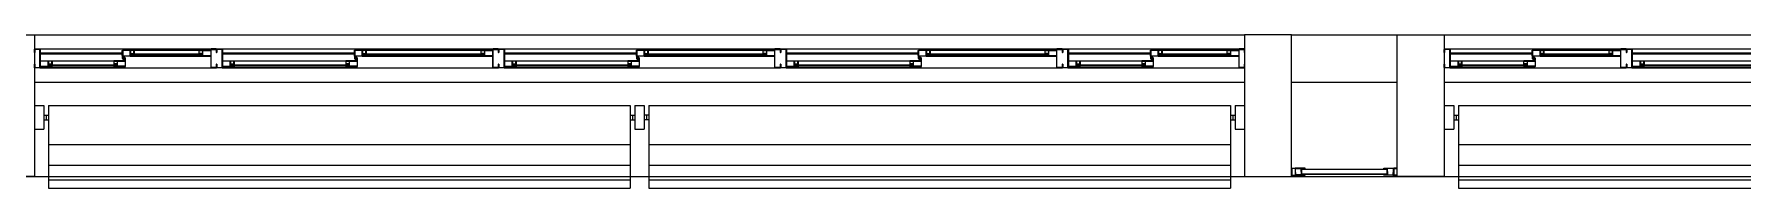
# Model space of a CAD drawing. Header units: millimetres. Extents: x 2686 to 2939, y 1294 to 1441.
# Drawn here: x 2822.32 to 2829.59, y 1331.87 to 1332.52 of the extents above; entities that cross this region are included whole.
import ezdxf

# ---------------------------------------------------------------- set-up
doc = ezdxf.new("R2010")
doc.units = ezdxf.units.MM
for name, color, linetype in [('AR-ALV', 2, 'Continuous'), ('AR-BRISES', 1, 'Continuous'), ('AR-ESQ', 1, 'Continuous'), ('AR-ESTC', 3, 'Continuous'), ('AR-PEITORIL', 1, 'Continuous'), ('BR-LINHAS', 1, 'Continuous'), ('BR-MONTANTE', 242, 'Continuous'), ('BR-PAINEL', 1, 'Continuous'), ('BR-SUPORTE', 1, 'Continuous'), ('DT-ESQ-BAGUETE-C', 1, 'Continuous'), ('DT-ESQ-BAGUETE-V', 1, 'Continuous'), ('DT-ESQ-CHAPA DOBRADA-V', 1, 'Continuous'), ('DT-ESQ-MARCO-V', 1, 'Continuous'), ('DT-ESQ-PERFIL CADEIRA-C', 2, 'Continuous'), ('DT-ESQ-PERFIL CADEIRA-V', 2, 'Continuous'), ('DT-ESQ-PERFIL U SIMPLES-C', 2, 'Continuous'), ('DT-ESQ-PERFIL U-C', 2, 'Continuous'), ('DT-ESQ-PERFIL U-V', 1, 'Continuous'), ('DT-ESQ-VENEZIANA-C', 1, 'Continuous'), ('DT-ESQ-VENEZIANA-V', 1, 'Continuous'), ('DT-ESQ-VIDRO-C', 2, 'Continuous'), ('DT-ESQ-VIDRO-V', 71, 'Continuous'), ('DT-TXTMOD', 1, 'Continuous'), ('ibio', 2, 'Continuous')]:
    doc.layers.add(name, color=color, linetype=linetype)
doc.styles.add('S10', font='simplex.shx', dxfattribs={"height": 0.1})

# ---------------------------------------------------------------- blocks, each defined once
blk = doc.blocks.new('EF40-P')
at = {"layer": 'DT-ESQ-BAGUETE-C', "ltscale": 0.1}
for points in [[(0.4225, -0.08), (0.409, -0.08), (0.409, -0.0785), (0.422, -0.0785, 0.414214), (0.4225, -0.078), (0.4225, -0.067, 0.414214), (0.422, -0.0665), (0.409, -0.0665), (0.409, -0.065), (0.4225, -0.065, -0.414214), (0.424, -0.0665), (0.424, -0.0785, -0.414214)], [(0.7015, -0.08), (0.715, -0.08), (0.715, -0.0785), (0.702, -0.0785, -0.414214), (0.7015, -0.078), (0.7015, -0.067, -0.414214), (0.702, -0.0665), (0.715, -0.0665), (0.715, -0.065), (0.7015, -0.065, 0.414214), (0.7, -0.0665), (0.7, -0.0785, 0.414214)], [(1.41, -0.08), (1.3965, -0.08), (1.3965, -0.0785), (1.4095, -0.0785, 0.414214), (1.41, -0.078), (1.41, -0.067, 0.414214), (1.4095, -0.0665), (1.3965, -0.0665), (1.3965, -0.065), (1.41, -0.065, -0.414214), (1.4115, -0.0665), (1.4115, -0.0785, -0.414214)], [(1.9015, -0.08), (1.915, -0.08), (1.915, -0.0785), (1.902, -0.0785, -0.414214), (1.9015, -0.078), (1.9015, -0.067, -0.414214), (1.902, -0.0665), (1.915, -0.0665), (1.915, -0.065), (1.9015, -0.065, 0.414214), (1.9, -0.0665), (1.9, -0.0785, 0.414214)], [(2.61, -0.08), (2.5965, -0.08), (2.5965, -0.0785), (2.6095, -0.0785, 0.414214), (2.61, -0.078), (2.61, -0.067, 0.414214), (2.6095, -0.0665), (2.5965, -0.0665), (2.5965, -0.065), (2.61, -0.065, -0.414214), (2.6115, -0.0665), (2.6115, -0.0785, -0.414214)], [(3.1015, -0.08), (3.115, -0.08), (3.115, -0.0785), (3.102, -0.0785, -0.414214), (3.1015, -0.078), (3.1015, -0.067, -0.414214), (3.102, -0.0665), (3.115, -0.0665), (3.115, -0.065), (3.1015, -0.065, 0.414214), (3.1, -0.0665), (3.1, -0.0785, 0.414214)], [(3.81, -0.08), (3.7965, -0.08), (3.7965, -0.0785), (3.8095, -0.0785, 0.414214), (3.81, -0.078), (3.81, -0.067, 0.414214), (3.8095, -0.0665), (3.7965, -0.0665), (3.7965, -0.065), (3.81, -0.065, -0.414214), (3.8115, -0.0665), (3.8115, -0.0785, -0.414214)], [(4.3015, -0.08), (4.315, -0.08), (4.315, -0.0785), (4.302, -0.0785, -0.414214), (4.3015, -0.078), (4.3015, -0.067, -0.414214), (4.302, -0.0665), (4.315, -0.0665), (4.315, -0.065), (4.3015, -0.065, 0.414214), (4.3, -0.0665), (4.3, -0.0785, 0.414214)], [(4.7975, -0.08), (4.784, -0.08), (4.784, -0.0785), (4.797, -0.0785, 0.414214), (4.7975, -0.078), (4.7975, -0.067, 0.414214), (4.797, -0.0665), (4.784, -0.0665), (4.784, -0.065), (4.7975, -0.065, -0.414214), (4.799, -0.0665), (4.799, -0.0785, -0.414214)], [(5.0765, -0.08), (5.09, -0.08), (5.09, -0.0785), (5.077, -0.0785, -0.414214), (5.0765, -0.078), (5.0765, -0.067, -0.414214), (5.077, -0.0665), (5.09, -0.0665), (5.09, -0.065), (5.0765, -0.065, 0.414214), (5.075, -0.0665), (5.075, -0.0785, 0.414214)], [(0.0735, -0.125), (0.06, -0.125), (0.06, -0.1235), (0.073, -0.1235, 0.414214), (0.0735, -0.123), (0.0735, -0.112, 0.414214), (0.073, -0.1115), (0.06, -0.1115), (0.06, -0.11), (0.0735, -0.11, -0.414214), (0.075, -0.1115), (0.075, -0.1235, -0.414214)], [(0.339, -0.125), (0.3525, -0.125), (0.3525, -0.1235), (0.3395, -0.1235, -0.414214), (0.339, -0.123), (0.339, -0.112, -0.414214), (0.3395, -0.1115), (0.3525, -0.1115), (0.3525, -0.11), (0.339, -0.11, 0.414214), (0.3375, -0.1115), (0.3375, -0.1235, 0.414214)], [(0.8485, -0.125), (0.835, -0.125), (0.835, -0.1235), (0.848, -0.1235, 0.414214), (0.8485, -0.123), (0.8485, -0.112, 0.414214), (0.848, -0.1115), (0.835, -0.1115), (0.835, -0.11), (0.8485, -0.11, -0.414214), (0.85, -0.1115), (0.85, -0.1235, -0.414214)], [(1.3265, -0.125), (1.34, -0.125), (1.34, -0.1235), (1.327, -0.1235, -0.414214), (1.3265, -0.123), (1.3265, -0.112, -0.414214), (1.327, -0.1115), (1.34, -0.1115), (1.34, -0.11), (1.3265, -0.11, 0.414214), (1.325, -0.1115), (1.325, -0.1235, 0.414214)], [(2.0485, -0.125), (2.035, -0.125), (2.035, -0.1235), (2.048, -0.1235, 0.414214), (2.0485, -0.123), (2.0485, -0.112, 0.414214), (2.048, -0.1115), (2.035, -0.1115), (2.035, -0.11), (2.0485, -0.11, -0.414214), (2.05, -0.1115), (2.05, -0.1235, -0.414214)], [(2.5265, -0.125), (2.54, -0.125), (2.54, -0.1235), (2.527, -0.1235, -0.414214), (2.5265, -0.123), (2.5265, -0.112, -0.414214), (2.527, -0.1115), (2.54, -0.1115), (2.54, -0.11), (2.5265, -0.11, 0.414214), (2.525, -0.1115), (2.525, -0.1235, 0.414214)], [(3.2485, -0.125), (3.235, -0.125), (3.235, -0.1235), (3.248, -0.1235, 0.414214), (3.2485, -0.123), (3.2485, -0.112, 0.414214), (3.248, -0.1115), (3.235, -0.1115), (3.235, -0.11), (3.2485, -0.11, -0.414214), (3.25, -0.1115), (3.25, -0.1235, -0.414214)], [(3.7265, -0.125), (3.74, -0.125), (3.74, -0.1235), (3.727, -0.1235, -0.414214), (3.7265, -0.123), (3.7265, -0.112, -0.414214), (3.727, -0.1115), (3.74, -0.1115), (3.74, -0.11), (3.7265, -0.11, 0.414214), (3.725, -0.1115), (3.725, -0.1235, 0.414214)], [(4.4485, -0.125), (4.435, -0.125), (4.435, -0.1235), (4.448, -0.1235, 0.414214), (4.4485, -0.123), (4.4485, -0.112, 0.414214), (4.448, -0.1115), (4.435, -0.1115), (4.435, -0.11), (4.4485, -0.11, -0.414214), (4.45, -0.1115), (4.45, -0.1235, -0.414214)], [(4.714, -0.125), (4.7275, -0.125), (4.7275, -0.1235), (4.7145, -0.1235, -0.414214), (4.714, -0.123), (4.714, -0.112, -0.414214), (4.7145, -0.1115), (4.7275, -0.1115), (4.7275, -0.11), (4.714, -0.11, 0.414214), (4.7125, -0.1115), (4.7125, -0.1235, 0.414214)]]:
    blk.add_lwpolyline(points, format="xyb", close=True, dxfattribs=at)
at = {"layer": 'DT-ESQ-BAGUETE-V', "ltscale": 0.1}
for p, q in [((0.4225, -0.065), (0.7015, -0.065)), ((1.41, -0.065), (1.9015, -0.065)), ((2.61, -0.065), (3.1015, -0.065)), ((3.81, -0.065), (4.3015, -0.065)), ((4.7975, -0.065), (5.0765, -0.065)), ((0.0735, -0.11), (0.339, -0.11)), ((0.8485, -0.11), (1.3265, -0.11)), ((2.0485, -0.11), (2.5265, -0.11)), ((3.2485, -0.11), (3.7265, -0.11)), ((4.4485, -0.11), (4.714, -0.11))]:
    blk.add_line(p, q, dxfattribs=at)
at = {"layer": 'DT-ESQ-CHAPA DOBRADA-V', "ltscale": 0.1}
for p, q in [((0.025, -0.077), (0.374, -0.077)), ((0.025, -0.08), (0.374, -0.08)), ((0.8, -0.077), (1.3615, -0.077)), ((0.8, -0.08), (1.3615, -0.08)), ((2, -0.077), (2.5615, -0.077)), ((2, -0.08), (2.5615, -0.08)), ((3.2, -0.077), (3.7615, -0.077)), ((3.2, -0.08), (3.7615, -0.08)), ((4.4, -0.077), (4.749, -0.077)), ((4.4, -0.08), (4.749, -0.08))]:
    blk.add_line(p, q, dxfattribs=at)
at = {"layer": 'DT-ESQ-PERFIL CADEIRA-C', "ltscale": 0.1}
for p, q in [((0.025, -0.1335), (0.0735, -0.1335)), ((0.3855, -0.1335), (0.339, -0.1335)), ((0.376, -0.0885), (0.4225, -0.0885)), ((0.75, -0.0885), (0.7015, -0.0885)), ((0.8, -0.1335), (0.8485, -0.1335)), ((1.373, -0.1335), (1.3265, -0.1335)), ((1.3635, -0.0885), (1.41, -0.0885)), ((1.95, -0.0885), (1.9015, -0.0885)), ((2, -0.1335), (2.0485, -0.1335)), ((2.573, -0.1335), (2.5265, -0.1335)), ((2.5635, -0.0885), (2.61, -0.0885)), ((3.15, -0.0885), (3.1015, -0.0885)), ((3.2, -0.1335), (3.2485, -0.1335)), ((3.773, -0.1335), (3.7265, -0.1335)), ((3.7635, -0.0885), (3.81, -0.0885)), ((4.35, -0.0885), (4.3015, -0.0885)), ((4.4, -0.1335), (4.4485, -0.1335)), ((4.7605, -0.1335), (4.714, -0.1335)), ((4.751, -0.0885), (4.7975, -0.0885)), ((5.125, -0.0885), (5.0765, -0.0885))]:
    blk.add_line(p, q, dxfattribs=at)
for points in [[(0.4225, -0.087, -1), (0.4225, -0.09), (0.376, -0.09, -0.414214), (0.374, -0.088), (0.374, -0.067, -0.414214), (0.376, -0.065), (0.4075, -0.065, -0.414214), (0.409, -0.0665), (0.409, -0.087)], [(0.409, -0.0885, -0.198913), (0.4079, -0.0881, -0.198913), (0.4075, -0.087), (0.4075, -0.067, 0.414214), (0.407, -0.0665), (0.376, -0.0665, 0.414214), (0.3755, -0.067), (0.3755, -0.088, 0.414214), (0.376, -0.0885)], [(0.7015, -0.09), (0.75, -0.09), (0.75, -0.0885), (0.715, -0.0885, 0.198912), (0.7161, -0.0881, 0.198913), (0.7165, -0.087), (0.7165, -0.067, -0.414214), (0.717, -0.0665), (0.75, -0.0665), (0.75, -0.065), (0.7165, -0.065, 0.414214), (0.715, -0.0665), (0.715, -0.0785), (0.715, -0.08), (0.715, -0.087), (0.7015, -0.087, 1)], [(1.41, -0.087, -1), (1.41, -0.09), (1.3635, -0.09, -0.414214), (1.3615, -0.088), (1.3615, -0.067, -0.414214), (1.3635, -0.065), (1.395, -0.065, -0.414214), (1.3965, -0.0665), (1.3965, -0.087)], [(1.3965, -0.0885, -0.198913), (1.3954, -0.0881, -0.198913), (1.395, -0.087), (1.395, -0.067, 0.414214), (1.3945, -0.0665), (1.3635, -0.0665, 0.414214), (1.363, -0.067), (1.363, -0.088, 0.414214), (1.3635, -0.0885)], [(1.9015, -0.09), (1.95, -0.09), (1.95, -0.0885), (1.915, -0.0885, 0.198912), (1.9161, -0.0881, 0.198913), (1.9165, -0.087), (1.9165, -0.067, -0.414214), (1.917, -0.0665), (1.95, -0.0665), (1.95, -0.065), (1.9165, -0.065, 0.414214), (1.915, -0.0665), (1.915, -0.0785), (1.915, -0.08), (1.915, -0.087), (1.9015, -0.087, 1)], [(2.61, -0.087, -1), (2.61, -0.09), (2.5635, -0.09, -0.414214), (2.5615, -0.088), (2.5615, -0.067, -0.414214), (2.5635, -0.065), (2.595, -0.065, -0.414214), (2.5965, -0.0665), (2.5965, -0.087)], [(2.5965, -0.0885, -0.198913), (2.5954, -0.0881, -0.198913), (2.595, -0.087), (2.595, -0.067, 0.414214), (2.5945, -0.0665), (2.5635, -0.0665, 0.414214), (2.563, -0.067), (2.563, -0.088, 0.414214), (2.5635, -0.0885)], [(3.1015, -0.09), (3.15, -0.09), (3.15, -0.0885), (3.115, -0.0885, 0.198912), (3.1161, -0.0881, 0.198913), (3.1165, -0.087), (3.1165, -0.067, -0.414214), (3.117, -0.0665), (3.15, -0.0665), (3.15, -0.065), (3.1165, -0.065, 0.414214), (3.115, -0.0665), (3.115, -0.0785), (3.115, -0.08), (3.115, -0.087), (3.1015, -0.087, 1)], [(3.81, -0.087, -1), (3.81, -0.09), (3.7635, -0.09, -0.414214), (3.7615, -0.088), (3.7615, -0.067, -0.414214), (3.7635, -0.065), (3.795, -0.065, -0.414214), (3.7965, -0.0665), (3.7965, -0.087)], [(3.7965, -0.0885, -0.198913), (3.7954, -0.0881, -0.198913), (3.795, -0.087), (3.795, -0.067, 0.414214), (3.7945, -0.0665), (3.7635, -0.0665, 0.414214), (3.763, -0.067), (3.763, -0.088, 0.414214), (3.7635, -0.0885)], [(4.3015, -0.09), (4.35, -0.09), (4.35, -0.0885), (4.315, -0.0885, 0.198912), (4.3161, -0.0881, 0.198913), (4.3165, -0.087), (4.3165, -0.067, -0.414214), (4.317, -0.0665), (4.35, -0.0665), (4.35, -0.065), (4.3165, -0.065, 0.414214), (4.315, -0.0665), (4.315, -0.0785), (4.315, -0.08), (4.315, -0.087), (4.3015, -0.087, 1)], [(4.7975, -0.087, -1), (4.7975, -0.09), (4.751, -0.09, -0.414214), (4.749, -0.088), (4.749, -0.067, -0.414214), (4.751, -0.065), (4.7825, -0.065, -0.414214), (4.784, -0.0665), (4.784, -0.087)], [(4.784, -0.0885, -0.198913), (4.7829, -0.0881, -0.198913), (4.7825, -0.087), (4.7825, -0.067, 0.414214), (4.782, -0.0665), (4.751, -0.0665, 0.414214), (4.7505, -0.067), (4.7505, -0.088, 0.414214), (4.751, -0.0885)], [(5.0765, -0.09), (5.125, -0.09), (5.125, -0.0885), (5.09, -0.0885, 0.198912), (5.0911, -0.0881, 0.198913), (5.0915, -0.087), (5.0915, -0.067, -0.414214), (5.092, -0.0665), (5.125, -0.0665), (5.125, -0.065), (5.0915, -0.065, 0.414214), (5.09, -0.0665), (5.09, -0.0785), (5.09, -0.08), (5.09, -0.087), (5.0765, -0.087, 1)], [(0.0735, -0.135), (0.025, -0.135), (0.025, -0.1335), (0.06, -0.1335, -0.198912), (0.0589, -0.1331, -0.198913), (0.0585, -0.132), (0.0585, -0.112, 0.414214), (0.058, -0.1115), (0.025, -0.1115), (0.025, -0.11), (0.0585, -0.11, -0.414214), (0.06, -0.1115), (0.06, -0.1235), (0.06, -0.125), (0.06, -0.132), (0.0735, -0.132, -1)], [(0.339, -0.132, 1), (0.339, -0.135), (0.3855, -0.135, 0.414214), (0.3875, -0.133), (0.3875, -0.112, 0.414214), (0.3855, -0.11), (0.354, -0.11, 0.414214), (0.3525, -0.1115), (0.3525, -0.132)], [(0.3525, -0.1335, 0.198913), (0.3536, -0.1331, 0.198913), (0.354, -0.132), (0.354, -0.112, -0.414214), (0.3545, -0.1115), (0.3855, -0.1115, -0.414214), (0.386, -0.112), (0.386, -0.133, -0.414214), (0.3855, -0.1335)], [(0.8485, -0.135), (0.8, -0.135), (0.8, -0.1335), (0.835, -0.1335, -0.198912), (0.8339, -0.1331, -0.198913), (0.8335, -0.132), (0.8335, -0.112, 0.414214), (0.833, -0.1115), (0.8, -0.1115), (0.8, -0.11), (0.8335, -0.11, -0.414214), (0.835, -0.1115), (0.835, -0.1235), (0.835, -0.125), (0.835, -0.132), (0.8485, -0.132, -1)], [(1.3265, -0.132, 1), (1.3265, -0.135), (1.373, -0.135, 0.414214), (1.375, -0.133), (1.375, -0.112, 0.414214), (1.373, -0.11), (1.3415, -0.11, 0.414214), (1.34, -0.1115), (1.34, -0.132)], [(1.34, -0.1335, 0.198913), (1.3411, -0.1331, 0.198913), (1.3415, -0.132), (1.3415, -0.112, -0.414214), (1.342, -0.1115), (1.373, -0.1115, -0.414214), (1.3735, -0.112), (1.3735, -0.133, -0.414214), (1.373, -0.1335)], [(2.0485, -0.135), (2, -0.135), (2, -0.1335), (2.035, -0.1335, -0.198912), (2.0339, -0.1331, -0.198913), (2.0335, -0.132), (2.0335, -0.112, 0.414214), (2.033, -0.1115), (2, -0.1115), (2, -0.11), (2.0335, -0.11, -0.414214), (2.035, -0.1115), (2.035, -0.1235), (2.035, -0.125), (2.035, -0.132), (2.0485, -0.132, -1)], [(2.5265, -0.132, 1), (2.5265, -0.135), (2.573, -0.135, 0.414214), (2.575, -0.133), (2.575, -0.112, 0.414214), (2.573, -0.11), (2.5415, -0.11, 0.414214), (2.54, -0.1115), (2.54, -0.132)], [(2.54, -0.1335, 0.198913), (2.5411, -0.1331, 0.198913), (2.5415, -0.132), (2.5415, -0.112, -0.414214), (2.542, -0.1115), (2.573, -0.1115, -0.414214), (2.5735, -0.112), (2.5735, -0.133, -0.414214), (2.573, -0.1335)], [(3.2485, -0.135), (3.2, -0.135), (3.2, -0.1335), (3.235, -0.1335, -0.198912), (3.2339, -0.1331, -0.198913), (3.2335, -0.132), (3.2335, -0.112, 0.414214), (3.233, -0.1115), (3.2, -0.1115), (3.2, -0.11), (3.2335, -0.11, -0.414214), (3.235, -0.1115), (3.235, -0.1235), (3.235, -0.125), (3.235, -0.132), (3.2485, -0.132, -1)], [(3.7265, -0.132, 1), (3.7265, -0.135), (3.773, -0.135, 0.414214), (3.775, -0.133), (3.775, -0.112, 0.414214), (3.773, -0.11), (3.7415, -0.11, 0.414214), (3.74, -0.1115), (3.74, -0.132)], [(3.74, -0.1335, 0.198913), (3.7411, -0.1331, 0.198913), (3.7415, -0.132), (3.7415, -0.112, -0.414214), (3.742, -0.1115), (3.773, -0.1115, -0.414214), (3.7735, -0.112), (3.7735, -0.133, -0.414214), (3.773, -0.1335)], [(4.4485, -0.135), (4.4, -0.135), (4.4, -0.1335), (4.435, -0.1335, -0.198912), (4.4339, -0.1331, -0.198913), (4.4335, -0.132), (4.4335, -0.112, 0.414214), (4.433, -0.1115), (4.4, -0.1115), (4.4, -0.11), (4.4335, -0.11, -0.414214), (4.435, -0.1115), (4.435, -0.1235), (4.435, -0.125), (4.435, -0.132), (4.4485, -0.132, -1)], [(4.714, -0.132, 1), (4.714, -0.135), (4.7605, -0.135, 0.414214), (4.7625, -0.133), (4.7625, -0.112, 0.414214), (4.7605, -0.11), (4.729, -0.11, 0.414214), (4.7275, -0.1115), (4.7275, -0.132)], [(4.7275, -0.1335, 0.198913), (4.7286, -0.1331, 0.198913), (4.729, -0.132), (4.729, -0.112, -0.414214), (4.7295, -0.1115), (4.7605, -0.1115, -0.414214), (4.761, -0.112), (4.761, -0.133, -0.414214), (4.7605, -0.1335)]]:
    blk.add_lwpolyline(points, format="xyb", close=True, dxfattribs=at)
at = {"layer": 'DT-ESQ-PERFIL CADEIRA-V', "ltscale": 0.1}
for p, q in [((0.0735, -0.135), (0.339, -0.135)), ((0.4075, -0.09), (0.7015, -0.09)), ((0.8485, -0.135), (1.3265, -0.135)), ((1.395, -0.09), (1.9015, -0.09)), ((2.0485, -0.135), (2.5265, -0.135)), ((2.595, -0.09), (3.1015, -0.09)), ((3.2485, -0.135), (3.7265, -0.135)), ((3.795, -0.09), (4.3015, -0.09)), ((4.4485, -0.135), (4.714, -0.135)), ((4.7825, -0.09), (5.0765, -0.09))]:
    blk.add_line(p, q, dxfattribs=at)
at = {"layer": 'DT-ESQ-PERFIL U SIMPLES-C', "ltscale": 0.1}
for points in [[(0.376, -0.102), (0.384, -0.102), (0.384, -0.1005), (0.376, -0.1005, -0.414214), (0.3755, -0.1), (0.3755, -0.092, -0.414214), (0.376, -0.0915), (0.384, -0.0915), (0.384, -0.09), (0.376, -0.09, 0.414214), (0.374, -0.092), (0.374, -0.1, 0.414214)], [(0.3855, -0.098), (0.3775, -0.098), (0.3775, -0.0995), (0.3855, -0.0995, -0.414214), (0.386, -0.1), (0.386, -0.108, -0.414214), (0.3855, -0.1085), (0.3775, -0.1085), (0.3775, -0.11), (0.3855, -0.11, 0.414214), (0.3875, -0.108), (0.3875, -0.1, 0.414214)], [(1.3635, -0.102), (1.3715, -0.102), (1.3715, -0.1005), (1.3635, -0.1005, -0.414214), (1.363, -0.1), (1.363, -0.092, -0.414214), (1.3635, -0.0915), (1.3715, -0.0915), (1.3715, -0.09), (1.3635, -0.09, 0.414214), (1.3615, -0.092), (1.3615, -0.1, 0.414214)], [(1.373, -0.098), (1.365, -0.098), (1.365, -0.0995), (1.373, -0.0995, -0.414214), (1.3735, -0.1), (1.3735, -0.108, -0.414214), (1.373, -0.1085), (1.365, -0.1085), (1.365, -0.11), (1.373, -0.11, 0.414214), (1.375, -0.108), (1.375, -0.1, 0.414214)], [(2.5635, -0.102), (2.5715, -0.102), (2.5715, -0.1005), (2.5635, -0.1005, -0.414214), (2.563, -0.1), (2.563, -0.092, -0.414214), (2.5635, -0.0915), (2.5715, -0.0915), (2.5715, -0.09), (2.5635, -0.09, 0.414214), (2.5615, -0.092), (2.5615, -0.1, 0.414214)], [(2.573, -0.098), (2.565, -0.098), (2.565, -0.0995), (2.573, -0.0995, -0.414214), (2.5735, -0.1), (2.5735, -0.108, -0.414214), (2.573, -0.1085), (2.565, -0.1085), (2.565, -0.11), (2.573, -0.11, 0.414214), (2.575, -0.108), (2.575, -0.1, 0.414214)], [(3.7635, -0.102), (3.7715, -0.102), (3.7715, -0.1005), (3.7635, -0.1005, -0.414214), (3.763, -0.1), (3.763, -0.092, -0.414214), (3.7635, -0.0915), (3.7715, -0.0915), (3.7715, -0.09), (3.7635, -0.09, 0.414214), (3.7615, -0.092), (3.7615, -0.1, 0.414214)], [(3.773, -0.098), (3.765, -0.098), (3.765, -0.0995), (3.773, -0.0995, -0.414214), (3.7735, -0.1), (3.7735, -0.108, -0.414214), (3.773, -0.1085), (3.765, -0.1085), (3.765, -0.11), (3.773, -0.11, 0.414214), (3.775, -0.108), (3.775, -0.1, 0.414214)], [(4.751, -0.102), (4.759, -0.102), (4.759, -0.1005), (4.751, -0.1005, -0.414214), (4.7505, -0.1), (4.7505, -0.092, -0.414214), (4.751, -0.0915), (4.759, -0.0915), (4.759, -0.09), (4.751, -0.09, 0.414214), (4.749, -0.092), (4.749, -0.1, 0.414214)], [(4.7605, -0.098), (4.7525, -0.098), (4.7525, -0.0995), (4.7605, -0.0995, -0.414214), (4.761, -0.1), (4.761, -0.108, -0.414214), (4.7605, -0.1085), (4.7525, -0.1085), (4.7525, -0.11), (4.7605, -0.11, 0.414214), (4.7625, -0.108), (4.7625, -0.1, 0.414214)]]:
    blk.add_lwpolyline(points, format="xyb", close=True, dxfattribs=at)
at = {"layer": 'DT-ESQ-PERFIL U-C', "ltscale": 0.1}
for points in [[(0, -0.0615, -0.414214), (0.0015, -0.06), (0.0235, -0.06, -0.414214), (0.025, -0.0615), (0.025, -0.1385, -0.414214), (0.0235, -0.14), (0.0015, -0.14, -0.414214), (0, -0.1385), (0, -0.125), (0.0015, -0.125), (0.0015, -0.138, 0.414214), (0.002, -0.1385), (0.023, -0.1385, 0.414214), (0.0235, -0.138), (0.0235, -0.062, 0.414214), (0.023, -0.0615), (0.002, -0.0615, 0.414214), (0.0015, -0.062), (0.0015, -0.075), (0, -0.075)], [(0.775, -0.0615, 0.414214), (0.7735, -0.06), (0.7515, -0.06, 0.414214), (0.75, -0.0615), (0.75, -0.1385, 0.414214), (0.7515, -0.14), (0.7735, -0.14, 0.414214), (0.775, -0.1385), (0.775, -0.125), (0.7735, -0.125), (0.7735, -0.138, -0.414214), (0.773, -0.1385), (0.752, -0.1385, -0.414214), (0.7515, -0.138), (0.7515, -0.062, -0.414214), (0.752, -0.0615), (0.773, -0.0615, -0.414214), (0.7735, -0.062), (0.7735, -0.075), (0.775, -0.075)], [(0.775, -0.0615, -0.414214), (0.7765, -0.06), (0.7985, -0.06, -0.414214), (0.8, -0.0615), (0.8, -0.1385, -0.414214), (0.7985, -0.14), (0.7765, -0.14, -0.414214), (0.775, -0.1385), (0.775, -0.125), (0.7765, -0.125), (0.7765, -0.138, 0.414214), (0.777, -0.1385), (0.798, -0.1385, 0.414214), (0.7985, -0.138), (0.7985, -0.062, 0.414214), (0.798, -0.0615), (0.777, -0.0615, 0.414214), (0.7765, -0.062), (0.7765, -0.075), (0.775, -0.075)], [(1.975, -0.0615, 0.414214), (1.9735, -0.06), (1.9515, -0.06, 0.414214), (1.95, -0.0615), (1.95, -0.1385, 0.414214), (1.9515, -0.14), (1.9735, -0.14, 0.414214), (1.975, -0.1385), (1.975, -0.125), (1.9735, -0.125), (1.9735, -0.138, -0.414214), (1.973, -0.1385), (1.952, -0.1385, -0.414214), (1.9515, -0.138), (1.9515, -0.062, -0.414214), (1.952, -0.0615), (1.973, -0.0615, -0.414214), (1.9735, -0.062), (1.9735, -0.075), (1.975, -0.075)], [(1.975, -0.0615, -0.414214), (1.9765, -0.06), (1.9985, -0.06, -0.414214), (2, -0.0615), (2, -0.1385, -0.414214), (1.9985, -0.14), (1.9765, -0.14, -0.414214), (1.975, -0.1385), (1.975, -0.125), (1.9765, -0.125), (1.9765, -0.138, 0.414214), (1.977, -0.1385), (1.998, -0.1385, 0.414214), (1.9985, -0.138), (1.9985, -0.062, 0.414214), (1.998, -0.0615), (1.977, -0.0615, 0.414214), (1.9765, -0.062), (1.9765, -0.075), (1.975, -0.075)], [(3.175, -0.0615, 0.414214), (3.1735, -0.06), (3.1515, -0.06, 0.414214), (3.15, -0.0615), (3.15, -0.1385, 0.414214), (3.1515, -0.14), (3.1735, -0.14, 0.414214), (3.175, -0.1385), (3.175, -0.125), (3.1735, -0.125), (3.1735, -0.138, -0.414214), (3.173, -0.1385), (3.152, -0.1385, -0.414214), (3.1515, -0.138), (3.1515, -0.062, -0.414214), (3.152, -0.0615), (3.173, -0.0615, -0.414214), (3.1735, -0.062), (3.1735, -0.075), (3.175, -0.075)], [(3.175, -0.0615, -0.414214), (3.1765, -0.06), (3.1985, -0.06, -0.414214), (3.2, -0.0615), (3.2, -0.1385, -0.414214), (3.1985, -0.14), (3.1765, -0.14, -0.414214), (3.175, -0.1385), (3.175, -0.125), (3.1765, -0.125), (3.1765, -0.138, 0.414214), (3.177, -0.1385), (3.198, -0.1385, 0.414214), (3.1985, -0.138), (3.1985, -0.062, 0.414214), (3.198, -0.0615), (3.177, -0.0615, 0.414214), (3.1765, -0.062), (3.1765, -0.075), (3.175, -0.075)], [(4.375, -0.0615, 0.414214), (4.3735, -0.06), (4.3515, -0.06, 0.414214), (4.35, -0.0615), (4.35, -0.1385, 0.414214), (4.3515, -0.14), (4.3735, -0.14, 0.414214), (4.375, -0.1385), (4.375, -0.125), (4.3735, -0.125), (4.3735, -0.138, -0.414214), (4.373, -0.1385), (4.352, -0.1385, -0.414214), (4.3515, -0.138), (4.3515, -0.062, -0.414214), (4.352, -0.0615), (4.373, -0.0615, -0.414214), (4.3735, -0.062), (4.3735, -0.075), (4.375, -0.075)], [(4.375, -0.0615, -0.414214), (4.3765, -0.06), (4.3985, -0.06, -0.414214), (4.4, -0.0615), (4.4, -0.1385, -0.414214), (4.3985, -0.14), (4.3765, -0.14, -0.414214), (4.375, -0.1385), (4.375, -0.125), (4.3765, -0.125), (4.3765, -0.138, 0.414214), (4.377, -0.1385), (4.398, -0.1385, 0.414214), (4.3985, -0.138), (4.3985, -0.062, 0.414214), (4.398, -0.0615), (4.377, -0.0615, 0.414214), (4.3765, -0.062), (4.3765, -0.075), (4.375, -0.075)], [(5.15, -0.0615, 0.414214), (5.1485, -0.06), (5.1265, -0.06, 0.414214), (5.125, -0.0615), (5.125, -0.1385, 0.414214), (5.1265, -0.14), (5.1485, -0.14, 0.414214), (5.15, -0.1385), (5.15, -0.125), (5.1485, -0.125), (5.1485, -0.138, -0.414214), (5.148, -0.1385), (5.127, -0.1385, -0.414214), (5.1265, -0.138), (5.1265, -0.062, -0.414214), (5.127, -0.0615), (5.148, -0.0615, -0.414214), (5.1485, -0.062), (5.1485, -0.075), (5.15, -0.075)]]:
    blk.add_lwpolyline(points, format="xyb", close=True, dxfattribs=at)
at = {"layer": 'DT-ESQ-PERFIL U-V', "ltscale": 0.1}
for p, q in [((0.0235, -0.06), (0.7515, -0.06)), ((0.7985, -0.06), (1.9515, -0.06)), ((1.9985, -0.06), (3.1515, -0.06)), ((3.1985, -0.06), (4.3515, -0.06)), ((4.3985, -0.06), (5.1265, -0.06)), ((0.0235, -0.14), (0.7515, -0.14)), ((0.7985, -0.14), (1.9515, -0.14)), ((1.9985, -0.14), (3.1515, -0.14)), ((3.1985, -0.14), (4.3515, -0.14)), ((4.3985, -0.14), (5.1265, -0.14))]:
    blk.add_line(p, q, dxfattribs=at)
at = {"layer": 'DT-ESQ-VIDRO-C', "ltscale": 0.1}
for points in [[(0.063, -0.13), (0.063, -0.127), (0.3495, -0.127), (0.3495, -0.13)], [(0.7125, -0.085), (0.7125, -0.082), (0.4115, -0.082), (0.4115, -0.085)], [(0.838, -0.13), (0.838, -0.127), (1.337, -0.127), (1.337, -0.13)], [(1.9125, -0.085), (1.9125, -0.082), (1.399, -0.082), (1.399, -0.085)], [(2.038, -0.13), (2.038, -0.127), (2.537, -0.127), (2.537, -0.13)], [(3.1125, -0.085), (3.1125, -0.082), (2.599, -0.082), (2.599, -0.085)], [(3.238, -0.13), (3.238, -0.127), (3.737, -0.127), (3.737, -0.13)], [(4.3125, -0.085), (4.3125, -0.082), (3.799, -0.082), (3.799, -0.085)], [(4.438, -0.13), (4.438, -0.127), (4.7245, -0.127), (4.7245, -0.13)], [(5.0875, -0.085), (5.0875, -0.082), (4.7865, -0.082), (4.7865, -0.085)]]:
    blk.add_lwpolyline(points, close=True, dxfattribs=at)
at = {"layer": 'DT-TXTMOD', "ltscale": 0.1, "style": 'S10', "flags": 3}
for tag, p in [('M01', (0.025, -0.28)), ('M02', (0.3253, -0.28)), ('M03', (0.627, -0.28)), ('M04', (0.9288, -0.28)), ('M05', (1.2306, -0.28)), ('M06', (1.5323, -0.28)), ('M07', (1.8341, -0.28)), ('M08', (2.1359, -0.28)), ('M09', (2.4376, -0.28)), ('M10', (2.7394, -0.28)), ('M11', (3.0412, -0.28)), ('M12', (3.3429, -0.28)), ('M13', (3.6447, -0.28)), ('M14', (3.9464, -0.28)), ('M15', (4.2482, -0.28)), ('M16', (4.55, -0.28)), ('M17', (4.8517, -0.28))]:
    blk.add_attdef(tag, p, '', height=0.1, dxfattribs=at)
blk = doc.blocks.new('EF32-P')
at = {"layer": 'DT-ESQ-BAGUETE-C', "ltscale": 0.1}
for points in [[(0.4225, -0.08), (0.409, -0.08), (0.409, -0.0785), (0.422, -0.0785, 0.414214), (0.4225, -0.078), (0.4225, -0.067, 0.414214), (0.422, -0.0665), (0.409, -0.0665), (0.409, -0.065), (0.4225, -0.065, -0.414214), (0.424, -0.0665), (0.424, -0.0785, -0.414214)], [(0.7015, -0.08), (0.715, -0.08), (0.715, -0.0785), (0.702, -0.0785, -0.414214), (0.7015, -0.078), (0.7015, -0.067, -0.414214), (0.702, -0.0665), (0.715, -0.0665), (0.715, -0.065), (0.7015, -0.065, 0.414214), (0.7, -0.0665), (0.7, -0.0785, 0.414214)], [(1.41, -0.08), (1.3965, -0.08), (1.3965, -0.0785), (1.4095, -0.0785, 0.414214), (1.41, -0.078), (1.41, -0.067, 0.414214), (1.4095, -0.0665), (1.3965, -0.0665), (1.3965, -0.065), (1.41, -0.065, -0.414214), (1.4115, -0.0665), (1.4115, -0.0785, -0.414214)], [(1.9015, -0.08), (1.915, -0.08), (1.915, -0.0785), (1.902, -0.0785, -0.414214), (1.9015, -0.078), (1.9015, -0.067, -0.414214), (1.902, -0.0665), (1.915, -0.0665), (1.915, -0.065), (1.9015, -0.065, 0.414214), (1.9, -0.0665), (1.9, -0.0785, 0.414214)], [(0.0735, -0.125), (0.06, -0.125), (0.06, -0.1235), (0.073, -0.1235, 0.414214), (0.0735, -0.123), (0.0735, -0.112, 0.414214), (0.073, -0.1115), (0.06, -0.1115), (0.06, -0.11), (0.0735, -0.11, -0.414214), (0.075, -0.1115), (0.075, -0.1235, -0.414214)], [(0.339, -0.125), (0.3525, -0.125), (0.3525, -0.1235), (0.3395, -0.1235, -0.414214), (0.339, -0.123), (0.339, -0.112, -0.414214), (0.3395, -0.1115), (0.3525, -0.1115), (0.3525, -0.11), (0.339, -0.11, 0.414214), (0.3375, -0.1115), (0.3375, -0.1235, 0.414214)], [(0.8485, -0.125), (0.835, -0.125), (0.835, -0.1235), (0.848, -0.1235, 0.414214), (0.8485, -0.123), (0.8485, -0.112, 0.414214), (0.848, -0.1115), (0.835, -0.1115), (0.835, -0.11), (0.8485, -0.11, -0.414214), (0.85, -0.1115), (0.85, -0.1235, -0.414214)], [(1.3265, -0.125), (1.34, -0.125), (1.34, -0.1235), (1.327, -0.1235, -0.414214), (1.3265, -0.123), (1.3265, -0.112, -0.414214), (1.327, -0.1115), (1.34, -0.1115), (1.34, -0.11), (1.3265, -0.11, 0.414214), (1.325, -0.1115), (1.325, -0.1235, 0.414214)]]:
    blk.add_lwpolyline(points, format="xyb", close=True, dxfattribs=at)
at = {"layer": 'DT-ESQ-BAGUETE-V', "ltscale": 0.1}
for p, q in [((0.4225, -0.065), (0.7015, -0.065)), ((1.41, -0.065), (1.9015, -0.065)), ((0.0735, -0.11), (0.339, -0.11)), ((0.8485, -0.11), (1.3265, -0.11))]:
    blk.add_line(p, q, dxfattribs=at)
at = {"layer": 'DT-ESQ-CHAPA DOBRADA-V', "ltscale": 0.1}
for p, q in [((0.025, -0.077), (0.374, -0.077)), ((0.025, -0.08), (0.374, -0.08)), ((0.8, -0.077), (1.3615, -0.077)), ((0.8, -0.08), (1.3615, -0.08))]:
    blk.add_line(p, q, dxfattribs=at)
at = {"layer": 'DT-ESQ-MARCO-V', "ltscale": 0.1}
for p, q in [((1.9985, -0.06), (2.5515, -0.06)), ((2.5985, -0.06), (3.1515, -0.06)), ((3.1985, -0.06), (4.3515, -0.06)), ((4.3985, -0.06), (5.1265, -0.06)), ((1.9985, -0.14), (2.5515, -0.14)), ((2.5985, -0.14), (3.1515, -0.14)), ((3.1985, -0.14), (4.3515, -0.14)), ((4.3985, -0.14), (5.1265, -0.14))]:
    blk.add_line(p, q, dxfattribs=at)
at = {"layer": 'DT-ESQ-PERFIL CADEIRA-C', "ltscale": 0.1}
for p, q in [((0.025, -0.1335), (0.0735, -0.1335)), ((0.3855, -0.1335), (0.339, -0.1335)), ((0.376, -0.0885), (0.4225, -0.0885)), ((0.75, -0.0885), (0.7015, -0.0885)), ((0.8, -0.1335), (0.8485, -0.1335)), ((1.373, -0.1335), (1.3265, -0.1335)), ((1.3635, -0.0885), (1.41, -0.0885)), ((1.95, -0.0885), (1.9015, -0.0885))]:
    blk.add_line(p, q, dxfattribs=at)
for points in [[(0.4225, -0.087, -1), (0.4225, -0.09), (0.376, -0.09, -0.414214), (0.374, -0.088), (0.374, -0.067, -0.414214), (0.376, -0.065), (0.4075, -0.065, -0.414214), (0.409, -0.0665), (0.409, -0.087)], [(0.409, -0.0885, -0.198913), (0.4079, -0.0881, -0.198913), (0.4075, -0.087), (0.4075, -0.067, 0.414214), (0.407, -0.0665), (0.376, -0.0665, 0.414214), (0.3755, -0.067), (0.3755, -0.088, 0.414214), (0.376, -0.0885)], [(0.7015, -0.09), (0.75, -0.09), (0.75, -0.0885), (0.715, -0.0885, 0.198912), (0.7161, -0.0881, 0.198913), (0.7165, -0.087), (0.7165, -0.067, -0.414214), (0.717, -0.0665), (0.75, -0.0665), (0.75, -0.065), (0.7165, -0.065, 0.414214), (0.715, -0.0665), (0.715, -0.0785), (0.715, -0.08), (0.715, -0.087), (0.7015, -0.087, 1)], [(1.41, -0.087, -1), (1.41, -0.09), (1.3635, -0.09, -0.414214), (1.3615, -0.088), (1.3615, -0.067, -0.414214), (1.3635, -0.065), (1.395, -0.065, -0.414214), (1.3965, -0.0665), (1.3965, -0.087)], [(1.3965, -0.0885, -0.198913), (1.3954, -0.0881, -0.198913), (1.395, -0.087), (1.395, -0.067, 0.414214), (1.3945, -0.0665), (1.3635, -0.0665, 0.414214), (1.363, -0.067), (1.363, -0.088, 0.414214), (1.3635, -0.0885)], [(1.9015, -0.09), (1.95, -0.09), (1.95, -0.0885), (1.915, -0.0885, 0.198912), (1.9161, -0.0881, 0.198913), (1.9165, -0.087), (1.9165, -0.067, -0.414214), (1.917, -0.0665), (1.95, -0.0665), (1.95, -0.065), (1.9165, -0.065, 0.414214), (1.915, -0.0665), (1.915, -0.0785), (1.915, -0.08), (1.915, -0.087), (1.9015, -0.087, 1)], [(0.0735, -0.135), (0.025, -0.135), (0.025, -0.1335), (0.06, -0.1335, -0.198912), (0.0589, -0.1331, -0.198913), (0.0585, -0.132), (0.0585, -0.112, 0.414214), (0.058, -0.1115), (0.025, -0.1115), (0.025, -0.11), (0.0585, -0.11, -0.414214), (0.06, -0.1115), (0.06, -0.1235), (0.06, -0.125), (0.06, -0.132), (0.0735, -0.132, -1)], [(0.339, -0.132, 1), (0.339, -0.135), (0.3855, -0.135, 0.414214), (0.3875, -0.133), (0.3875, -0.112, 0.414214), (0.3855, -0.11), (0.354, -0.11, 0.414214), (0.3525, -0.1115), (0.3525, -0.132)], [(0.3525, -0.1335, 0.198913), (0.3536, -0.1331, 0.198913), (0.354, -0.132), (0.354, -0.112, -0.414214), (0.3545, -0.1115), (0.3855, -0.1115, -0.414214), (0.386, -0.112), (0.386, -0.133, -0.414214), (0.3855, -0.1335)], [(0.8485, -0.135), (0.8, -0.135), (0.8, -0.1335), (0.835, -0.1335, -0.198912), (0.8339, -0.1331, -0.198913), (0.8335, -0.132), (0.8335, -0.112, 0.414214), (0.833, -0.1115), (0.8, -0.1115), (0.8, -0.11), (0.8335, -0.11, -0.414214), (0.835, -0.1115), (0.835, -0.1235), (0.835, -0.125), (0.835, -0.132), (0.8485, -0.132, -1)], [(1.3265, -0.132, 1), (1.3265, -0.135), (1.373, -0.135, 0.414214), (1.375, -0.133), (1.375, -0.112, 0.414214), (1.373, -0.11), (1.3415, -0.11, 0.414214), (1.34, -0.1115), (1.34, -0.132)], [(1.34, -0.1335, 0.198913), (1.3411, -0.1331, 0.198913), (1.3415, -0.132), (1.3415, -0.112, -0.414214), (1.342, -0.1115), (1.373, -0.1115, -0.414214), (1.3735, -0.112), (1.3735, -0.133, -0.414214), (1.373, -0.1335)]]:
    blk.add_lwpolyline(points, format="xyb", close=True, dxfattribs=at)
at = {"layer": 'DT-ESQ-PERFIL CADEIRA-V', "ltscale": 0.1}
for p, q in [((0.0735, -0.135), (0.339, -0.135)), ((0.4075, -0.09), (0.7015, -0.09)), ((0.8485, -0.135), (1.3265, -0.135)), ((1.395, -0.09), (1.9015, -0.09))]:
    blk.add_line(p, q, dxfattribs=at)
at = {"layer": 'DT-ESQ-PERFIL U SIMPLES-C', "ltscale": 0.1}
for points in [[(0.376, -0.102), (0.384, -0.102), (0.384, -0.1005), (0.376, -0.1005, -0.414214), (0.3755, -0.1), (0.3755, -0.092, -0.414214), (0.376, -0.0915), (0.384, -0.0915), (0.384, -0.09), (0.376, -0.09, 0.414214), (0.374, -0.092), (0.374, -0.1, 0.414214)], [(0.3855, -0.098), (0.3775, -0.098), (0.3775, -0.0995), (0.3855, -0.0995, -0.414214), (0.386, -0.1), (0.386, -0.108, -0.414214), (0.3855, -0.1085), (0.3775, -0.1085), (0.3775, -0.11), (0.3855, -0.11, 0.414214), (0.3875, -0.108), (0.3875, -0.1, 0.414214)], [(1.3635, -0.102), (1.3715, -0.102), (1.3715, -0.1005), (1.3635, -0.1005, -0.414214), (1.363, -0.1), (1.363, -0.092, -0.414214), (1.3635, -0.0915), (1.3715, -0.0915), (1.3715, -0.09), (1.3635, -0.09, 0.414214), (1.3615, -0.092), (1.3615, -0.1, 0.414214)], [(1.373, -0.098), (1.365, -0.098), (1.365, -0.0995), (1.373, -0.0995, -0.414214), (1.3735, -0.1), (1.3735, -0.108, -0.414214), (1.373, -0.1085), (1.365, -0.1085), (1.365, -0.11), (1.373, -0.11, 0.414214), (1.375, -0.108), (1.375, -0.1, 0.414214)]]:
    blk.add_lwpolyline(points, format="xyb", close=True, dxfattribs=at)
at = {"layer": 'DT-ESQ-PERFIL U-C', "ltscale": 0.1}
for points in [[(0, -0.0615, -0.414214), (0.0015, -0.06), (0.0235, -0.06, -0.414214), (0.025, -0.0615), (0.025, -0.1385, -0.414214), (0.0235, -0.14), (0.0015, -0.14, -0.414214), (0, -0.1385), (0, -0.125), (0.0015, -0.125), (0.0015, -0.138, 0.414214), (0.002, -0.1385), (0.023, -0.1385, 0.414214), (0.0235, -0.138), (0.0235, -0.062, 0.414214), (0.023, -0.0615), (0.002, -0.0615, 0.414214), (0.0015, -0.062), (0.0015, -0.075), (0, -0.075)], [(0.775, -0.0615, 0.414214), (0.7735, -0.06), (0.7515, -0.06, 0.414214), (0.75, -0.0615), (0.75, -0.1385, 0.414214), (0.7515, -0.14), (0.7735, -0.14, 0.414214), (0.775, -0.1385), (0.775, -0.125), (0.7735, -0.125), (0.7735, -0.138, -0.414214), (0.773, -0.1385), (0.752, -0.1385, -0.414214), (0.7515, -0.138), (0.7515, -0.062, -0.414214), (0.752, -0.0615), (0.773, -0.0615, -0.414214), (0.7735, -0.062), (0.7735, -0.075), (0.775, -0.075)], [(0.775, -0.0615, -0.414214), (0.7765, -0.06), (0.7985, -0.06, -0.414214), (0.8, -0.0615), (0.8, -0.1385, -0.414214), (0.7985, -0.14), (0.7765, -0.14, -0.414214), (0.775, -0.1385), (0.775, -0.125), (0.7765, -0.125), (0.7765, -0.138, 0.414214), (0.777, -0.1385), (0.798, -0.1385, 0.414214), (0.7985, -0.138), (0.7985, -0.062, 0.414214), (0.798, -0.0615), (0.777, -0.0615, 0.414214), (0.7765, -0.062), (0.7765, -0.075), (0.775, -0.075)], [(1.975, -0.0615, 0.414214), (1.9735, -0.06), (1.9515, -0.06, 0.414214), (1.95, -0.0615), (1.95, -0.1385, 0.414214), (1.9515, -0.14), (1.9735, -0.14, 0.414214), (1.975, -0.1385), (1.975, -0.125), (1.9735, -0.125), (1.9735, -0.138, -0.414214), (1.973, -0.1385), (1.952, -0.1385, -0.414214), (1.9515, -0.138), (1.9515, -0.062, -0.414214), (1.952, -0.0615), (1.973, -0.0615, -0.414214), (1.9735, -0.062), (1.9735, -0.075), (1.975, -0.075)], [(2, -0.1285), (2, -0.1385, -0.414214), (1.9985, -0.14), (1.9765, -0.14, -0.414214), (1.975, -0.1385), (1.975, -0.125), (1.9765, -0.125), (1.9765, -0.138, 0.414214), (1.977, -0.1385), (1.998, -0.1385, 0.414214), (1.9985, -0.138), (1.9985, -0.1285), (1.9855, -0.1285, -0.414214), (1.984, -0.127), (1.984, -0.117, -0.414214), (1.9855, -0.1155), (1.9985, -0.1155), (1.9985, -0.0845), (1.9855, -0.0845, -0.414214), (1.984, -0.083), (1.984, -0.073, -0.414214), (1.9855, -0.0715), (1.9985, -0.0715), (1.9985, -0.062, 0.414214), (1.998, -0.0615), (1.977, -0.0615, 0.414214), (1.9765, -0.062), (1.9765, -0.075), (1.975, -0.075), (1.975, -0.0615, -0.414214), (1.9765, -0.06), (1.9985, -0.06, -0.414214), (2, -0.0615), (2, -0.0715, -0.414214), (1.9985, -0.073), (1.9855, -0.073), (1.9855, -0.083), (1.9985, -0.083), (1.9985, -0.083, -0.414214), (2, -0.0845), (2, -0.1155, -0.414214), (1.9985, -0.117), (1.9985, -0.117), (1.9855, -0.117), (1.9855, -0.127), (1.9985, -0.127, -0.414214)], [(2.55, -0.1285), (2.55, -0.1385, 0.414214), (2.5515, -0.14), (2.5735, -0.14, 0.414214), (2.575, -0.1385), (2.575, -0.125), (2.5735, -0.125), (2.5735, -0.138, -0.414214), (2.573, -0.1385), (2.552, -0.1385, -0.414214), (2.5515, -0.138), (2.5515, -0.1285), (2.5645, -0.1285, 0.414214), (2.566, -0.127), (2.566, -0.117, 0.414214), (2.5645, -0.1155), (2.5515, -0.1155), (2.5515, -0.0845), (2.5645, -0.0845, 0.414214), (2.566, -0.083), (2.566, -0.073, 0.414214), (2.5645, -0.0715), (2.5515, -0.0715), (2.5515, -0.062, -0.414214), (2.552, -0.0615), (2.573, -0.0615, -0.414214), (2.5735, -0.062), (2.5735, -0.075), (2.575, -0.075), (2.575, -0.0615, 0.414214), (2.5735, -0.06), (2.5515, -0.06, 0.414214), (2.55, -0.0615), (2.55, -0.0715, 0.414214), (2.5515, -0.073), (2.5645, -0.073), (2.5645, -0.083), (2.5515, -0.083), (2.5515, -0.083, 0.414214), (2.55, -0.0845), (2.55, -0.1155, 0.414214), (2.5515, -0.117), (2.5515, -0.117), (2.5645, -0.117), (2.5645, -0.127), (2.5515, -0.127, 0.414214)], [(2.6, -0.1234), (2.6, -0.086), (2.6135, -0.086, 1), (2.6135, -0.083), (2.6, -0.083), (2.6, -0.0615, 0.414214), (2.5985, -0.06), (2.5765, -0.06, 0.414214), (2.575, -0.0615), (2.575, -0.075), (2.5765, -0.075), (2.5765, -0.0615), (2.5985, -0.0615), (2.5985, -0.083, 0.414214), (2.6, -0.0845, 0.414214), (2.5985, -0.086), (2.5985, -0.1234), (2.5985, -0.1385), (2.5765, -0.1385), (2.5765, -0.125), (2.575, -0.125), (2.575, -0.1385, 0.414214), (2.5765, -0.14), (2.5985, -0.14, 0.414214), (2.6, -0.1385)], [(3.15, -0.1234), (3.15, -0.086), (3.1365, -0.086, -1), (3.1365, -0.083), (3.15, -0.083), (3.15, -0.0615, -0.414214), (3.1515, -0.06), (3.1735, -0.06, -0.414214), (3.175, -0.0615), (3.175, -0.075), (3.1735, -0.075), (3.1735, -0.0615), (3.1515, -0.0615), (3.1515, -0.083, -0.414214), (3.15, -0.0845, -0.414214), (3.1515, -0.086), (3.1515, -0.1234), (3.1515, -0.1385), (3.1735, -0.1385), (3.1735, -0.125), (3.175, -0.125), (3.175, -0.1385, -0.414214), (3.1735, -0.14), (3.1515, -0.14, -0.414214), (3.15, -0.1385)], [(3.2, -0.1234), (3.2, -0.086), (3.2135, -0.086, 1), (3.2135, -0.083), (3.2, -0.083), (3.2, -0.0615, 0.414214), (3.1985, -0.06), (3.1765, -0.06, 0.414214), (3.175, -0.0615), (3.175, -0.075), (3.1765, -0.075), (3.1765, -0.0615), (3.1985, -0.0615), (3.1985, -0.083, 0.414214), (3.2, -0.0845, 0.414214), (3.1985, -0.086), (3.1985, -0.1234), (3.1985, -0.1385), (3.1765, -0.1385), (3.1765, -0.125), (3.175, -0.125), (3.175, -0.1385, 0.414214), (3.1765, -0.14), (3.1985, -0.14, 0.414214), (3.2, -0.1385)], [(4.35, -0.1234), (4.35, -0.086), (4.3365, -0.086, -1), (4.3365, -0.083), (4.35, -0.083), (4.35, -0.0615, -0.414214), (4.3515, -0.06), (4.3735, -0.06, -0.414214), (4.375, -0.0615), (4.375, -0.075), (4.3735, -0.075), (4.3735, -0.0615), (4.3515, -0.0615), (4.3515, -0.083, -0.414214), (4.35, -0.0845, -0.414214), (4.3515, -0.086), (4.3515, -0.1234), (4.3515, -0.1385), (4.3735, -0.1385), (4.3735, -0.125), (4.375, -0.125), (4.375, -0.1385, -0.414214), (4.3735, -0.14), (4.3515, -0.14, -0.414214), (4.35, -0.1385)], [(4.4, -0.1234), (4.4, -0.086), (4.4135, -0.086, 1), (4.4135, -0.083), (4.4, -0.083), (4.4, -0.0615, 0.414214), (4.3985, -0.06), (4.3765, -0.06, 0.414214), (4.375, -0.0615), (4.375, -0.075), (4.3765, -0.075), (4.3765, -0.0615), (4.3985, -0.0615), (4.3985, -0.083, 0.414214), (4.4, -0.0845, 0.414214), (4.3985, -0.086), (4.3985, -0.1234), (4.3985, -0.1385), (4.3765, -0.1385), (4.3765, -0.125), (4.375, -0.125), (4.375, -0.1385, 0.414214), (4.3765, -0.14), (4.3985, -0.14, 0.414214), (4.4, -0.1385)], [(5.125, -0.1234), (5.125, -0.086), (5.1115, -0.086, -1), (5.1115, -0.083), (5.125, -0.083), (5.125, -0.0615, -0.414214), (5.1265, -0.06), (5.1485, -0.06, -0.414214), (5.15, -0.0615), (5.15, -0.075), (5.1485, -0.075), (5.1485, -0.0615), (5.1265, -0.0615), (5.1265, -0.083, -0.414214), (5.125, -0.0845, -0.414214), (5.1265, -0.086), (5.1265, -0.1234), (5.1265, -0.1385), (5.1485, -0.1385), (5.1485, -0.125), (5.15, -0.125), (5.15, -0.1385, -0.414214), (5.1485, -0.14), (5.1265, -0.14, -0.414214), (5.125, -0.1385)], [(2.615, -0.086), (2.6015, -0.086, 0.414214), (2.6, -0.0875), (2.6, -0.1145, 0.414214), (2.6015, -0.116), (2.615, -0.116), (2.615, -0.1145), (2.6015, -0.1145), (2.6015, -0.0875), (2.615, -0.0875)], [(3.135, -0.086), (3.1485, -0.086, -0.414214), (3.15, -0.0875), (3.15, -0.1145, -0.414214), (3.1485, -0.116), (3.135, -0.116), (3.135, -0.1145), (3.1485, -0.1145), (3.1485, -0.0875), (3.135, -0.0875)], [(3.215, -0.086), (3.2015, -0.086, 0.414214), (3.2, -0.0875), (3.2, -0.1145, 0.414214), (3.2015, -0.116), (3.215, -0.116), (3.215, -0.1145), (3.2015, -0.1145), (3.2015, -0.0875), (3.215, -0.0875)], [(4.335, -0.086), (4.3485, -0.086, -0.414214), (4.35, -0.0875), (4.35, -0.1145, -0.414214), (4.3485, -0.116), (4.335, -0.116), (4.335, -0.1145), (4.3485, -0.1145), (4.3485, -0.0875), (4.335, -0.0875)], [(4.415, -0.086), (4.4015, -0.086, 0.414214), (4.4, -0.0875), (4.4, -0.1145, 0.414214), (4.4015, -0.116), (4.415, -0.116), (4.415, -0.1145), (4.4015, -0.1145), (4.4015, -0.0875), (4.415, -0.0875)], [(5.11, -0.086), (5.1235, -0.086, -0.414214), (5.125, -0.0875), (5.125, -0.1145, -0.414214), (5.1235, -0.116), (5.11, -0.116), (5.11, -0.1145), (5.1235, -0.1145), (5.1235, -0.0875), (5.11, -0.0875)]]:
    blk.add_lwpolyline(points, format="xyb", close=True, dxfattribs=at)
for points in [[(2.6, -0.0845), (2.6135, -0.0845)], [(3.15, -0.0845), (3.1365, -0.0845)], [(3.2, -0.0845), (3.2135, -0.0845)], [(4.35, -0.0845), (4.3365, -0.0845)], [(4.4, -0.0845), (4.4135, -0.0845)], [(5.125, -0.0845), (5.1115, -0.0845)]]:
    blk.add_lwpolyline(points, dxfattribs=at)
at = {"layer": 'DT-ESQ-PERFIL U-V', "ltscale": 0.1}
for p, q in [((0.0235, -0.06), (0.7515, -0.06)), ((0.7985, -0.06), (1.9515, -0.06)), ((0.0235, -0.14), (0.7515, -0.14)), ((0.7985, -0.14), (1.9515, -0.14))]:
    blk.add_line(p, q, dxfattribs=at)
at = {"layer": 'DT-ESQ-VENEZIANA-C', "ltscale": 0.1}
for p, q in [((2.6015, -0.113), (3.1485, -0.113)), ((2.6015, -0.1145), (3.1485, -0.1145)), ((3.2015, -0.113), (4.3485, -0.113)), ((3.2015, -0.1145), (4.3485, -0.1145)), ((4.4015, -0.113), (5.1235, -0.113)), ((4.4015, -0.1145), (5.1235, -0.1145))]:
    blk.add_line(p, q, dxfattribs=at)
at = {"layer": 'DT-ESQ-VENEZIANA-V', "ltscale": 0.1}
for p, q in [((2.6015, -0.0875), (3.1485, -0.0875)), ((3.2015, -0.0875), (4.3485, -0.0875)), ((4.4015, -0.0875), (5.1235, -0.0875))]:
    blk.add_line(p, q, dxfattribs=at)
at = {"layer": 'DT-ESQ-VIDRO-C', "ltscale": 0.1}
for points in [[(0.063, -0.13), (0.063, -0.127), (0.3495, -0.127), (0.3495, -0.13)], [(0.7125, -0.085), (0.7125, -0.082), (0.4115, -0.082), (0.4115, -0.085)], [(0.838, -0.13), (0.838, -0.127), (1.337, -0.127), (1.337, -0.13)], [(1.9125, -0.085), (1.9125, -0.082), (1.399, -0.082), (1.399, -0.085)], [(2.5625, -0.081), (2.5625, -0.075), (1.9875, -0.075), (1.9875, -0.081)]]:
    blk.add_lwpolyline(points, close=True, dxfattribs=at)
at = {"layer": 'DT-ESQ-VIDRO-V', "ltscale": 0.1}
blk.add_lwpolyline([(2.5625, -0.119), (2.5625, -0.125), (1.9875, -0.125), (1.9875, -0.119)], close=True, dxfattribs=at)
at = {"layer": 'DT-TXTMOD', "ltscale": 0.1, "style": 'S10', "flags": 3}
for tag, p in [('M01', (0.025, -0.28)), ('M02', (0.3253, -0.28)), ('M03', (0.627, -0.28)), ('M04', (0.9288, -0.28)), ('M05', (1.2306, -0.28)), ('M06', (1.5323, -0.28)), ('M07', (1.8341, -0.28)), ('M08', (2.1359, -0.28)), ('M09', (2.4376, -0.28)), ('M10', (2.7394, -0.28)), ('M11', (3.0412, -0.28)), ('M12', (3.3429, -0.28)), ('M13', (3.6447, -0.28)), ('M14', (3.9464, -0.28)), ('M15', (4.2482, -0.28)), ('M16', (4.55, -0.28)), ('M17', (4.8517, -0.28))]:
    blk.add_attdef(tag, p, '', height=0.1, dxfattribs=at)
blk = doc.blocks.new('BR-MODULO1')
at = {"layer": 'BR-LINHAS'}
for p, q in [((0.06, -0.2648), (2.535, -0.2648)), ((2.615, -0.2648), (5.09, -0.2648)), ((0.06, -0.3524), (2.535, -0.3524)), ((2.615, -0.3524), (5.09, -0.3524)), ((0.06, -0.4147), (2.535, -0.4147)), ((2.615, -0.4147), (5.09, -0.4147))]:
    blk.add_line(p, q, dxfattribs=at)
at = {"layer": 'BR-MONTANTE'}
for p, q in [((0, -0.1), (0, -0.2)), ((0, -0.1), (0.04, -0.1)), ((0.04, -0.1), (0.04, -0.2)), ((2.5547, -0.1), (2.5947, -0.1)), ((2.5547, -0.1), (2.5547, -0.2)), ((2.5947, -0.1), (2.5947, -0.2)), ((5.11, -0.1), (5.11, -0.2)), ((5.11, -0.1), (5.15, -0.1)), ((5.15, -0.1), (5.15, -0.2)), ((0, -0.2), (0.04, -0.2)), ((2.5547, -0.2), (2.5947, -0.2)), ((5.11, -0.2), (5.15, -0.2))]:
    blk.add_line(p, q, dxfattribs=at)
at = {"layer": 'BR-PAINEL'}
for p, q in [((0.06, -0.1), (2.535, -0.1)), ((0.06, -0.1), (0.06, -0.45)), ((2.535, -0.1), (2.535, -0.45)), ((2.615, -0.1), (2.615, -0.45)), ((2.615, -0.1), (5.09, -0.1)), ((5.09, -0.1), (5.09, -0.45)), ((0.06, -0.45), (2.535, -0.45)), ((2.615, -0.45), (5.09, -0.45))]:
    blk.add_line(p, q, dxfattribs=at)
at = {"layer": 'BR-SUPORTE'}
for p, q in [((0.04, -0.14), (0.06, -0.14)), ((0.05, -0.14), (0.05, -0.16)), ((2.5347, -0.14), (2.5547, -0.14)), ((2.5447, -0.14), (2.5447, -0.16)), ((2.6147, -0.14), (2.5947, -0.14)), ((2.6047, -0.14), (2.6047, -0.16)), ((5.09, -0.14), (5.11, -0.14)), ((5.1, -0.14), (5.1, -0.16)), ((0.04, -0.16), (0.06, -0.16)), ((2.5347, -0.16), (2.5547, -0.16)), ((2.6147, -0.16), (2.5947, -0.16)), ((5.09, -0.16), (5.11, -0.16))]:
    blk.add_line(p, q, dxfattribs=at)
blk = doc.blocks.new('EF01C-P')
at = {"layer": 'DT-ESQ-BAGUETE-C', "ltscale": 0.1}
for points in [[(0.0015, 0.035), (0.015, 0.035), (0.015, 0.0335), (0.0015, 0.0335), (0.0015, 0.005), (0.015, 0.005), (0.015, 0.0035), (0.0015, 0.0035, -0.414214), (0, 0.005), (0, 0.0335, -0.414214)], [(0.4485, 0.035), (0.435, 0.035), (0.435, 0.0335), (0.4485, 0.0335), (0.4485, 0.005), (0.435, 0.005), (0.435, 0.0035), (0.4485, 0.0035, 0.414214), (0.45, 0.005), (0.45, 0.0335, 0.414214)]]:
    blk.add_lwpolyline(points, format="xyb", close=True, dxfattribs=at)
at = {"layer": 'DT-ESQ-PERFIL CADEIRA-C', "ltscale": 0.1}
for points in [[(0.01, 0.0015), (0.01, 0.003), (0.0015, 0.003, 1), (0.0015, 0), (0.015, 0, 0.414214), (0.0165, 0.0015), (0.0165, 0.0335), (0.043, 0.0335)], [(0.043, 0.0065), (0.018, 0.0065), (0.018, 0.0165), (0.0165, 0.0165), (0.0165, 0.0065, 0.414214), (0.018, 0.005), (0.043, 0.005), (0.0565, 0.005, 1), (0.0565, 0.008), (0.043, 0.008), (0.043, 0.02), (0.043, 0.032), (0.0565, 0.032, 1), (0.0565, 0.035), (0.043, 0.035), (0.0165, 0.035, 0.414214), (0.015, 0.0335), (0.015, 0.0015), (0.0015, 0.0015)], [(0.0415, 0.02), (0.0415, 0.032, -0.414214), (0.043, 0.0335), (0.0565, 0.0335)], [(0.0415, 0.02), (0.0415, 0.008, 0.414214), (0.043, 0.0065), (0.0565, 0.0065)], [(0.407, 0.0065), (0.432, 0.0065), (0.432, 0.0165), (0.4335, 0.0165), (0.4335, 0.0065, -0.414214), (0.432, 0.005), (0.407, 0.005), (0.3935, 0.005, -1), (0.3935, 0.008), (0.407, 0.008), (0.407, 0.02), (0.407, 0.032), (0.3935, 0.032, -1), (0.3935, 0.035), (0.407, 0.035), (0.4335, 0.035, -0.414214), (0.435, 0.0335), (0.435, 0.0015), (0.4485, 0.0015)], [(0.4085, 0.02), (0.4085, 0.032, 0.414214), (0.407, 0.0335), (0.3935, 0.0335)], [(0.4085, 0.02), (0.4085, 0.008, -0.414214), (0.407, 0.0065), (0.3935, 0.0065)], [(0.44, 0.0015), (0.44, 0.003), (0.4485, 0.003, -1), (0.4485, 0), (0.435, 0, -0.414214), (0.4335, 0.0015), (0.4335, 0.0335), (0.407, 0.0335)]]:
    blk.add_lwpolyline(points, format="xyb", dxfattribs=at)
at = {"layer": 'DT-ESQ-PERFIL CADEIRA-V', "ltscale": 0.1}
blk.add_line((0.015, 0), (0.435, 0), dxfattribs=at)
at = {"layer": 'DT-ESQ-VENEZIANA-C', "ltscale": 0.1}
for p, q in [((0.043, 0.0105), (0.407, 0.0105)), ((0.043, 0.009), (0.407, 0.009))]:
    blk.add_line(p, q, dxfattribs=at)
at = {"layer": 'DT-ESQ-VENEZIANA-V', "ltscale": 0.1}
blk.add_line((0.043, 0.031), (0.407, 0.031), dxfattribs=at)
at = {"layer": 'DT-TXTMOD', "ltscale": 0.1, "style": 'S10', "flags": 3}
blk.add_attdef('EF01C', (0.0208, -0.14), '', height=0.1, dxfattribs=at)

msp = doc.modelspace()

# ---------------------------------------------------------------- linework, layer by layer
at = {"layer": 'AR-ALV'}
for p, q in [((2827.6707, 1332.5249), (2828.1207, 1332.5249)), ((2827.6707, 1332.3249), (2828.1207, 1332.3249))]:
    msp.add_line(p, q, dxfattribs=at)
at = {"layer": 'AR-ESTC'}
for p, q in [((2822.1207, 1332.5249), (2822.3207, 1332.5249)), ((2822.3207, 1332.5249), (2822.3207, 1331.9249)), ((2827.6707, 1332.5249), (2827.4707, 1332.5249)), ((2827.4707, 1332.5249), (2827.4707, 1331.9249)), ((2827.6707, 1331.9249), (2827.6707, 1332.5249)), ((2828.1207, 1332.5249), (2828.3207, 1332.5249)), ((2828.1207, 1331.9249), (2828.1207, 1332.5249)), ((2828.3207, 1332.5249), (2828.3207, 1331.9249)), ((2822.3207, 1331.9249), (2822.1207, 1331.9249)), ((2827.4707, 1331.9249), (2827.6707, 1331.9249)), ((2828.3207, 1331.9249), (2828.1207, 1331.9249))]:
    msp.add_line(p, q, dxfattribs=at)
at = {"layer": 'AR-PEITORIL'}
for p, q in [((2822.3207, 1332.5249), (2827.4707, 1332.5249)), ((2828.3207, 1332.5249), (2833.4707, 1332.5249)), ((2822.3207, 1332.3249), (2827.4707, 1332.3249)), ((2828.3207, 1332.3249), (2833.4707, 1332.3249))]:
    msp.add_line(p, q, dxfattribs=at)
at = {"layer": 'ibio'}
msp.add_line((2803.4707, 1331.9249), (2870.3207, 1331.9249), dxfattribs=at)

# ---------------------------------------------------------------- block references
at = {"layer": 'AR-BRISES'}
for p in [(2822.3207, 1332.3249), (2828.3207, 1332.3249)]:
    msp.add_blockref('BR-MODULO1', p, dxfattribs=at)
at = {"layer": 'AR-ESQ'}
for name, p in [('EF40-P', (2822.3207, 1332.5249)), ('EF32-P', (2828.3207, 1332.5249)), ('EF01C-P', (2827.6707, 1331.9249))]:
    msp.add_blockref(name, p, dxfattribs=at)

doc.saveas('drawing.dxf')
